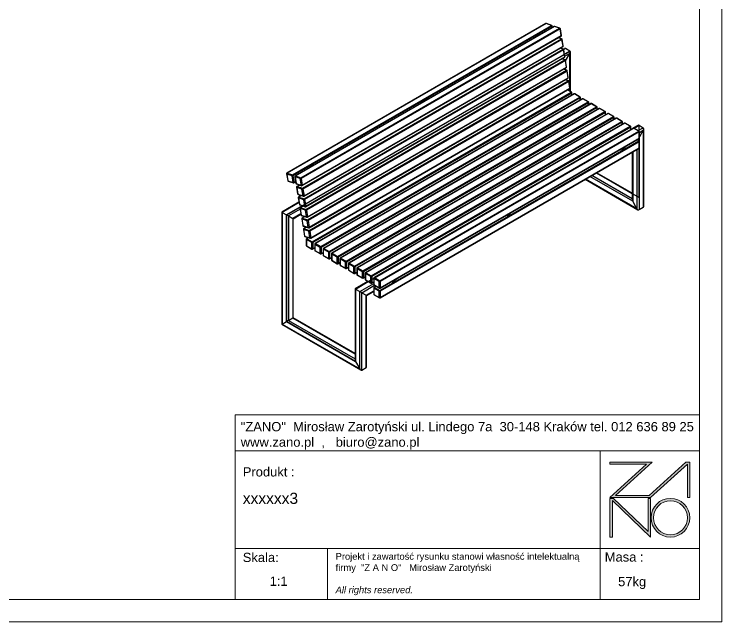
# Model space of a CAD drawing. Header units: millimetres. Extents: x 692 to 6632, y -3502 to 698.
# Drawn here: x 3455 to 6632, y -3502 to -776 of the extents above; entities that cross this region are included whole.
import ezdxf

# ---------------------------------------------------------------- set-up
doc = ezdxf.new("R2010")
doc.units = ezdxf.units.MM
doc.layers.add('tabelka', color=155, linetype='Continuous')

# ---------------------------------------------------------------- blocks, each defined once
blk = doc.blocks.new('zano')
at = {"layer": 'Defpoints', "lineweight": 5}
for points in [[(6270.2, 3716.2), (6270.2, 3707.4), (6434.8, 3707.4), (6270.2, 3558.4), (6452.4, 3558.4), (6617.9, 3708.2), (6617.9, 3558.4), (6628.6, 3558.4), (6628.6, 3716.2), (6610.7, 3716.2), (6446.1, 3567.2), (6295.4, 3567.2), (6459.9, 3716.2), (6270.2, 3716.2), (6270.2, 3707.4)], [(6270.2, 3554.4), (6286.2, 3554.4), (6441.7, 3405.6), (6441.7, 3554.4), (6452.4, 3554.4), (6452.4, 3380.5), (6281, 3544.6), (6281, 3380.5), (6270.2, 3380.5)]]:
    blk.add_hatch(color=251, dxfattribs=at).paths.add_polyline_path(points)
h = blk.add_hatch(color=251, dxfattribs=at)
h.paths.add_polyline_path([(6454.7, 3467.4, 1), (6628.6, 3467.4, 1)])
h.paths.add_polyline_path([(6617.9, 3467.4, -1), (6465.4, 3467.4, -1)], flags=16)
at = {"layer": 'Defpoints', "color": 251, "lineweight": 5}
blk.add_lwpolyline([(6434.8, 3707.4), (6270.2, 3558.4), (6452.4, 3558.4), (6617.9, 3708.2), (6617.9, 3558.4), (6628.6, 3558.4), (6628.6, 3716.2), (6610.7, 3716.2), (6446.1, 3567.2), (6295.4, 3567.2), (6459.9, 3716.2), (6270.2, 3716.2), (6270.2, 3707.4), (6432.1, 3707.4)], dxfattribs=at)
for points in [[(6270.2, 3716.2), (6270.2, 3707.4), (6434.8, 3707.4), (6270.2, 3558.4), (6452.4, 3558.4), (6617.9, 3708.2), (6617.9, 3558.4), (6628.6, 3558.4), (6628.6, 3716.2), (6610.7, 3716.2), (6446.1, 3567.2), (6295.4, 3567.2), (6459.9, 3716.2), (6270.2, 3716.2), (6270.2, 3707.4)], [(6270.2, 3554.4), (6286.2, 3554.4), (6441.7, 3405.6), (6441.7, 3554.4), (6452.4, 3554.4), (6452.4, 3380.5), (6281, 3544.6), (6281, 3380.5), (6270.2, 3380.5)]]:
    blk.add_lwpolyline(points, close=True, dxfattribs=at)
for radius in [87, 76.3]:
    blk.add_circle((6541.7, 3467.4), radius, dxfattribs=at)
blk = doc.blocks.new('TABELA')
at = {"layer": 'tabelka', "lineweight": 5}
for p, q in [((4587.4, 3929.4), (6672.4, 3929.4)), ((4587.4, 3767.6), (4587.4, 3929.4)), ((4587.4, 3929.4), (6672.4, 3929.4)), ((6226.5, 3767.6), (6226.5, 3329)), ((4587.4, 3329), (6672.4, 3329)), ((5001.6, 3329), (5001.6, 3100.4)), ((6226.5, 3329), (6226.5, 3100.4))]:
    blk.add_line(p, q, dxfattribs=at)
blk.add_lwpolyline([(4587.4, 3767.6), (6672.4, 3767.6), (6672.4, 3100.4), (4587.4, 3100.4)], close=True, dxfattribs=at)
blk.add_blockref('zano', (0, 0))
at = {"layer": 'tabelka', "lineweight": 5, "attachment_point": 1}
for s, insert, char_height, width in [('{\\fArial|b0|i0|c238|p34;"ZANO"  Mirosław Zarotyński ul. Lindego 7a  30-148 Kraków tel. 012 636 89 25\\Pwww.zano.pl  ,   biuro@zano.pl}', (4613, 3896.9), 41.595, 2040.38), ('{\\fArial|b0|i0|c238|p34;Produkt : }', (4622, 3694.1), 41.595, 265.273), ('{\\fArial|b0|i0|c238|p34;xxxxxx3}', (4622, 3579.5), 50, 927.675), ('{\\fArial|b0|i0|c238|p34;Skala: }', (4622, 3310.3), 41.595, 191.675), ('{\\fArial|b0|i0|c238|p34;Masa :}', (6246.7, 3312.2), 41.595, 200.457), ('{\\fArial|b0|i0|c238|p34;1:1}', (4742.5, 3203.5), 41.595, 42.482), ('{\\fArial|b0|i0|c238|p34;57kg}', (6306.7, 3201.8), 41.595, 42.482)]:
    blk.add_mtext(s, dxfattribs=dict(at, insert=insert, char_height=char_height, width=width))
at = {"layer": 'tabelka', "color": 1, "lineweight": 5, "insert": (5038.9, 3308.9), "char_height": 30, "width": 1186.12, "attachment_point": 1}
blk.add_mtext('{\\fArial|b0|i0|c0|p34;Projekt i zawartość rysunku stanowi własność intelektualną firmy \\fArial|b0|i0|c238|p34; "Z A N O"   Mirosław Zarotyński\\fArial|b0|i1|c238|p34;\\P\\PAll rights reserved.}', dxfattribs=at)
blk = doc.blocks.new('izometria')
for p, q in [((-1307.1, 247), (-2469.6, -424.1)), ((-1306, 247.1), (-2468.5, -424)), ((-2445, -432), (-1282.5, 239.1)), ((-1280, 235.8), (-2442.5, -435.3)), ((-1270.1, 234.5), (-2432.5, -436.6)), ((-1269, 234.5), (-2431.5, -436.5)), ((-2407.9, -444.5), (-1245.4, 226.6)), ((-1242.9, 223.2), (-2405.4, -447.9)), ((-1282.5, 239.1), (-1306, 247.1)), ((-1281.1, 239.3), (-1304.6, 247.3)), ((-1278.9, 229.4), (-1280, 235.8)), ((-1278, 229.9), (-1279.1, 236.9)), ((-1245.4, 226.6), (-1269, 234.5)), ((-1244.1, 226.8), (-1267.6, 234.7)), ((-1238.1, 193.2), (-1242.9, 223.2)), ((-1237.2, 194.4), (-1242.1, 224.4)), ((-2401.1, -479.8), (-1238.6, 191.3)), ((-2400.5, -477.9), (-1238.1, 193.2)), ((-1342, 193.9), (-1356.1, 185.8)), ((-1341.5, 200.2), (-1348.6, 196.1)), ((-1348.6, 196.1), (-1347.7, 190.6)), ((-1342, 193.9), (-1348.6, 196.1)), ((-1341, 193.6), (-1342, 193.9)), ((-1333.9, 197.6), (-1341.5, 200.2)), ((-2400.3, -491.7), (-1237.8, 179.4)), ((-1235.3, 176), (-2397.8, -495.1)), ((-1355.1, 185.4), (-1356.1, 185.8)), ((-1356.1, 185.8), (-1356, 184.9)), ((-1237.8, 179.4), (-1251.4, 184)), ((-1236.4, 179.6), (-1250.7, 184.4)), ((-1230.4, 146), (-1235.3, 176)), ((-1229.5, 147.2), (-1234.4, 177.2)), ((-2393.5, -527), (-1231, 144.1)), ((-2392.9, -525.1), (-1230.4, 146)), ((-2392.6, -538.9), (-1230.1, 132.2)), ((-1227.6, 128.8), (-2390.1, -542.3)), ((-1230.1, 132.2), (-1243.7, 136.8)), ((-1228.7, 132.4), (-1243, 137.2)), ((-1223.1, 134.7), (-1227.9, 131.9)), ((-1222.7, 98.8), (-1227.6, 128.8)), ((-1218.5, 135.2), (-1226.8, 130.4)), ((-1221.8, 100), (-1226.7, 130)), ((-1199.3, 124.1), (-1218.5, 135.2)), ((-2472.1, -610.7), (-1199.3, 124.1)), ((-2385.8, -574.2), (-1223.3, 96.9)), ((-2385.2, -572.3), (-1222.7, 98.8)), ((-1199.3, 124.1), (-1223.5, 110.1)), ((-1199.3, 113.6), (-1221.9, 100.6)), ((-1218.5, 80.3), (-1199.3, 113.6)), ((-1199.3, 124.1), (-1199.3, -56)), ((-1199.3, -38.8), (-1199.3, 113.6)), ((-1197.4, -57.1), (-1197.4, 119.9)), ((-2384.9, -586.1), (-1222.4, 85)), ((-1219.9, 81.6), (-2382.4, -589.5)), ((-1222.4, 85), (-1236.1, 89.6)), ((-1221.1, 85.2), (-1235.3, 90)), ((-1215.1, 51.6), (-1219.9, 81.6)), ((-1214.2, 52.8), (-1219.1, 82.8)), ((-1218.5, 80.3), (-1218.6, 80.3)), ((-1218.5, 79.6), (-1218.5, 80.3)), ((-2378.1, -621.4), (-1215.6, 49.7)), ((-2377.5, -619.5), (-1215.1, 51.6)), ((-2377.3, -633.3), (-1214.8, 37.8)), ((-1212.3, 34.4), (-2374.7, -636.7)), ((-1214.8, 37.8), (-1228.4, 42.4)), ((-1213.4, 38), (-1227.7, 42.8)), ((-1227.6, 42.8), (-1227.6, 42.8)), ((-1218.5, 39.7), (-1218.5, 48.1)), ((-1207.4, 4.4), (-1212.3, 34.4)), ((-1206.5, 5.6), (-1211.4, 35.6)), ((-2370.5, -668.6), (-1208, 2.5)), ((-2369.9, -666.7), (-1207.4, 4.4)), ((-2369.6, -680.5), (-1207.1, -9.4)), ((-1204.6, -12.8), (-2367.1, -683.9)), ((-1207.1, -9.4), (-1220.7, -4.8)), ((-1205.7, -9.2), (-1220, -4.4)), ((-1218.5, -4.9), (-1218.5, -3.6)), ((-1199.7, -42.8), (-1204.6, -12.8)), ((-1198.8, -41.6), (-1203.7, -11.6)), ((-2362.8, -715.8), (-1200.3, -44.7)), ((-2362.2, -713.9), (-1199.7, -42.8)), ((-2355.7, -731.6), (-1193.3, -60.5)), ((-1193.3, -60.5), (-1210.5, -50.6)), ((-1191.8, -60.3), (-1209.6, -50.1)), ((-1199.3, -56), (-1199.3, -43.7)), ((-1190.3, -73.7), (-1190.3, -62.9)), ((-1191.1, -64.2), (-2353.6, -735.3)), ((-1181, -68.3), (-2343.5, -739.4)), ((-1179.5, -68.5), (-2342, -739.5)), ((-2317.9, -753.4), (-1155.4, -82.3)), ((-1153.3, -86), (-2315.8, -757.1)), ((-1143.1, -90.1), (-2305.6, -761.2)), ((-1141.6, -90.3), (-2304.1, -761.4)), ((-1837, -91.8), (-1851.1, -100)), ((-1835.9, -92.2), (-1837, -91.8)), ((-1191.1, -74.2), (-1191.1, -64.2)), ((-1155.4, -82.3), (-1179.5, -68.5)), ((-1153.9, -82.2), (-1178, -68.3)), ((-1153.3, -96), (-1153.3, -86)), ((-1152.4, -95.5), (-1152.4, -84.8)), ((-1117.6, -104.2), (-1141.6, -90.3)), ((-1116.1, -104), (-1140.1, -90.1)), ((-2280.1, -775.3), (-1117.6, -104.2)), ((-1115.5, -107.8), (-2278, -778.9)), ((-1105.3, -112), (-2267.8, -783.1)), ((-1103.8, -112.1), (-2266.3, -783.2)), ((-2242.3, -797.1), (-1079.8, -126)), ((-1858.2, -104.1), (-1872.3, -112.2)), ((-1871.3, -112.6), (-1872.3, -112.2)), ((-1872.3, -112.2), (-1872.2, -113.1)), ((-1857.7, -97.8), (-1864.7, -101.9)), ((-1864.7, -101.9), (-1863.9, -107.4)), ((-1858.2, -104.1), (-1864.7, -101.9)), ((-1857.1, -104.4), (-1858.2, -104.1)), ((-1850.1, -100.3), (-1857.7, -97.8)), ((-1850.1, -100.3), (-1851.1, -100)), ((-1851.1, -100), (-1851.1, -100)), ((-1115.5, -117.9), (-1115.5, -107.8)), ((-1114.6, -117.3), (-1114.6, -106.6)), ((-1079.8, -126), (-1103.8, -112.1)), ((-1078.3, -125.9), (-1102.3, -112)), ((-1077.7, -129.7), (-2240.1, -800.8)), ((-1067.5, -133.8), (-2230, -804.9)), ((-1066, -134), (-2228.5, -805.1)), ((-2204.4, -818.9), (-1041.9, -147.8)), ((-1039.8, -151.5), (-2202.3, -822.6)), ((-1029.7, -155.7), (-2192.1, -826.7)), ((-1028.2, -155.8), (-2190.6, -826.9)), ((-1077.7, -139.7), (-1077.7, -129.7)), ((-1076.8, -139.2), (-1076.8, -128.5)), ((-1041.9, -147.8), (-1066, -134)), ((-1040.4, -147.7), (-1064.5, -133.8)), ((-1039.8, -161.5), (-1039.8, -151.5)), ((-1038.9, -161), (-1038.9, -150.3)), ((-1004.1, -169.7), (-1028.2, -155.8)), ((-1002.6, -169.5), (-1026.7, -155.7)), ((-2166.6, -840.8), (-1004.1, -169.7)), ((-1002, -173.4), (-2164.5, -844.4)), ((-991.8, -177.5), (-2154.3, -848.6)), ((-990.3, -177.6), (-2152.8, -848.7)), ((-1002, -183.4), (-1002, -173.4)), ((-1001.1, -182.9), (-1001.1, -172.1)), ((-966.3, -191.5), (-990.3, -177.6)), ((-964.8, -191.4), (-988.8, -177.5)), ((-889.2, -209.1), (-2162, -943.8)), ((-2128.8, -862.6), (-966.3, -191.5)), ((-964.2, -195.2), (-2126.6, -866.3)), ((-954, -199.3), (-2116.5, -870.4)), ((-952.5, -199.5), (-2115, -870.6)), ((-2090.9, -884.5), (-928.5, -213.4)), ((-926.3, -217), (-2088.8, -888.1)), ((-916.2, -221.2), (-2078.6, -892.3)), ((-914.7, -221.3), (-2077.1, -892.4)), ((-964.2, -205.2), (-964.2, -195.2)), ((-963.3, -204.7), (-963.3, -194)), ((-928.5, -213.4), (-952.5, -199.5)), ((-927, -213.2), (-951, -199.3)), ((-926.3, -227), (-926.3, -217)), ((-925.5, -226.5), (-925.5, -215.8)), ((-890.6, -235.2), (-914.7, -221.3)), ((-893.8, -209.5), (-913.6, -221)), ((-889.1, -235.1), (-913.2, -221.2)), ((-911.7, -222), (-889.2, -209.1)), ((-892.4, -233.1), (-870, -220.2)), ((-889.2, -533.7), (-889.2, -209.1)), ((-889.2, -209.1), (-870, -220.2)), ((-2053.1, -906.3), (-890.6, -235.2)), ((-888.5, -238.9), (-2051, -910)), ((-888.5, -266.6), (-888.5, -238.9)), ((-870, -230.6), (-887.6, -261.2)), ((-887.6, -240.8), (-870, -230.6)), ((-887.6, -265.4), (-887.6, -237.7)), ((-870, -230.6), (-870, -577.5)), ((-868.1, -573.4), (-868.1, -224.3)), ((-2053.1, -950), (-890.6, -278.9)), ((-2051.6, -939.1), (-889.1, -268)), ((-2051, -937.7), (-888.5, -266.6)), ((-888.5, -282.6), (-2051, -953.7)), ((-890.6, -278.9), (-899.3, -273.9)), ((-889.1, -278.7), (-898.4, -273.4)), ((-898.3, -273.3), (-898.3, -273.5)), ((-889.2, -268.1), (-889.2, -278.7)), ((-888.5, -310.3), (-888.5, -282.6)), ((-887.6, -309.1), (-887.6, -281.3)), ((-2051.6, -982.8), (-889.1, -311.7)), ((-2051, -981.4), (-888.5, -310.3)), ((-973.4, -318.9), (-959.2, -310.7)), ((-973.4, -316.6), (-973.4, -318.9)), ((-965.9, -314.6), (-959.2, -318.5)), ((-959.2, -308.5), (-959.2, -310.7)), ((-959.2, -318.5), (-959.2, -308.5)), ((-952.1, -314.4), (-959.2, -318.5)), ((-952.1, -314.4), (-952.1, -304.4)), ((-898.3, -317), (-898.3, -583.4)), ((-889.2, -311.8), (-889.2, -588.6)), ((-975.3, -317.8), (-973.4, -318.9)), ((-919.4, -329.2), (-919.4, -543.8)), ((-917.5, -328.1), (-917.5, -550.1)), ((-2373.9, -395.8), (-2380.9, -399.9)), ((-2380.9, -399.9), (-2379.9, -406.2)), ((-2373.3, -402.4), (-2380.9, -399.9)), ((-2366.3, -398.3), (-2373.9, -395.8)), ((-2353.2, -389.8), (-2367.3, -398)), ((-2366.3, -398.3), (-2367.3, -398)), ((-2367.3, -398), (-2367.3, -398)), ((-2352.1, -390.2), (-2353.2, -389.8)), ((-2471, -427.1), (-2466.2, -457.1)), ((-2446.7, -435.8), (-2470.2, -427.9)), ((-2470.2, -427.9), (-2465.3, -457.9)), ((-2468.5, -424), (-2445, -432)), ((-2441.8, -465.8), (-2446.7, -435.8)), ((-2442.5, -435.3), (-2437.6, -465.3)), ((-2434, -439.7), (-2429.1, -469.7)), ((-2409.6, -448.4), (-2433.2, -440.4)), ((-2433.2, -440.4), (-2428.3, -470.4)), ((-2431.5, -436.5), (-2407.9, -444.5)), ((-917.5, -550.1), (-1109.8, -439.1)), ((-919.4, -538.5), (-1100.7, -433.8)), ((-1081.5, -422.7), (-889.2, -533.7)), ((-919.4, -516.3), (-1081.5, -422.7)), ((-919.4, -514.2), (-1079.6, -421.7)), ((-2465.3, -457.9), (-2441.8, -465.8)), ((-2464.2, -459.5), (-2440.6, -467.5)), ((-2438.2, -467.2), (-2430.3, -462.7)), ((-2437.6, -465.3), (-2430.5, -461.2)), ((-2428.3, -470.4), (-2404.7, -478.4)), ((-2427.1, -472), (-2403.6, -480)), ((-2404.7, -478.4), (-2409.6, -448.4)), ((-2405.4, -447.9), (-2400.5, -477.9)), ((-1130.9, -451.3), (-893.8, -588.1)), ((-898.3, -583.4), (-1129, -450.2)), ((-2426.3, -486.9), (-2421.5, -516.9)), ((-2402, -495.6), (-2425.5, -487.6)), ((-2425.5, -487.6), (-2420.6, -517.6)), ((-2412.9, -476.9), (-2424.9, -483.8)), ((-2412.2, -477.1), (-2423.8, -483.7)), ((-2423.8, -483.7), (-2400.3, -491.7)), ((-2397.1, -525.6), (-2402, -495.6)), ((-2397.8, -495.1), (-2392.9, -525.1)), ((-2420.6, -517.6), (-2397.1, -525.6)), ((-2419.5, -519.2), (-2395.9, -527.2)), ((-2418.7, -534.1), (-2413.8, -564.1)), ((-2394.3, -542.8), (-2417.8, -534.8)), ((-2417.8, -534.8), (-2413, -564.8)), ((-2405.2, -524.1), (-2417.2, -531)), ((-2404.6, -524.3), (-2416.1, -531)), ((-2416.1, -531), (-2392.6, -538.9)), ((-2415.5, -553.6), (-2493.2, -598.5)), ((-2415.2, -555.6), (-2491.3, -599.6)), ((-2401.5, -569.9), (-2472.1, -610.7)), ((-2413, -564.8), (-2389.4, -572.8)), ((-2411.8, -566.4), (-2388.3, -574.4)), ((-2397.5, -571.3), (-2409.5, -578.2)), ((-2396.9, -571.5), (-2408.5, -578.2)), ((-2389.4, -572.8), (-2394.3, -542.8)), ((-2390.1, -542.3), (-2385.2, -572.3)), ((-898.3, -583.4), (-917.5, -550.1)), ((-2493.2, -598.5), (-2493.2, -1101.7)), ((-2491.3, -599.6), (-2491.3, -1100.6)), ((-2491.3, -599.6), (-2472.1, -610.7)), ((-2410.3, -585.5), (-2463, -615.9)), ((-2411, -581.3), (-2406.1, -611.3)), ((-2386.6, -590), (-2410.2, -582)), ((-2410.2, -582), (-2405.3, -612)), ((-2408.5, -578.2), (-2384.9, -586.1)), ((-2381.7, -620), (-2386.6, -590)), ((-2382.4, -589.5), (-2377.5, -619.5)), ((-1468.3, -612.4), (-1468.3, -602.4)), ((-870, -577.5), (-889.2, -588.6)), ((-2472.1, -1089.5), (-2472.1, -610.7)), ((-2472.1, -610.7), (-2472.1, -1089.5)), ((-2463, -615.9), (-2463, -1084.3)), ((-2463, -615.9), (-2443.8, -627)), ((-2407, -605.8), (-2443.8, -627)), ((-2443.8, -627), (-2443.8, -1073.2)), ((-2441.9, -628.1), (-2406.7, -607.8)), ((-2441.9, -1072.1), (-2441.9, -628.1)), ((-2405.3, -612), (-2381.7, -620)), ((-2404.1, -613.6), (-2380.6, -621.6)), ((-2403.3, -628.5), (-2398.5, -658.5)), ((-2378.9, -637.2), (-2402.5, -629.2)), ((-2402.5, -629.2), (-2397.6, -659.2)), ((-2389.9, -618.5), (-2401.9, -625.4)), ((-2389.2, -618.7), (-2400.8, -625.4)), ((-2400.8, -625.4), (-2377.3, -633.3)), ((-1484.1, -611.5), (-1475.4, -616.5)), ((-1475.4, -616.5), (-1475.4, -606.5)), ((-1468.3, -612.4), (-1475.4, -616.5)), ((-2397.6, -659.2), (-2374.1, -667.2)), ((-2396.5, -660.9), (-2372.9, -668.8)), ((-2382.2, -665.7), (-2394.2, -672.6)), ((-2381.6, -665.9), (-2393.1, -672.6)), ((-2374.1, -667.2), (-2378.9, -637.2)), ((-2374.7, -636.7), (-2369.9, -666.7)), ((-2395.7, -675.7), (-2390.8, -705.7)), ((-2371.3, -684.4), (-2394.8, -676.4)), ((-2394.8, -676.4), (-2390, -706.4)), ((-2393.1, -672.6), (-2369.6, -680.5)), ((-2366.4, -714.4), (-2371.3, -684.4)), ((-2367.1, -683.9), (-2362.2, -713.9)), ((-2390, -706.4), (-2366.4, -714.4)), ((-2388.8, -708.1), (-2365.2, -716)), ((-2382.8, -720.2), (-2382.8, -747.9)), ((-2357.9, -735.3), (-2381.9, -721.4)), ((-2381.9, -721.4), (-2381.9, -749.1)), ((-2373.7, -713.2), (-2381.3, -717.6)), ((-2372.6, -713.5), (-2379.8, -717.7)), ((-2379.8, -717.7), (-2355.7, -731.6)), ((-2381.9, -749.1), (-2357.9, -763)), ((-2381.3, -750.5), (-2357.2, -764.4)), ((-2357.9, -763), (-2357.9, -735.3)), ((-2354.2, -764.4), (-2345, -759)), ((-2353.6, -735.3), (-2353.6, -763)), ((-2353.6, -763), (-2345, -758)), ((-2345, -742), (-2345, -769.8)), ((-2320, -757.1), (-2344.1, -743.2)), ((-2344.1, -743.2), (-2344.1, -771)), ((-2342, -739.5), (-2317.9, -753.4)), ((-2320, -784.9), (-2320, -757.1)), ((-2315.8, -757.1), (-2315.8, -784.9)), ((-2304.1, -761.4), (-2280.1, -775.3)), ((-2344.1, -771), (-2320, -784.9)), ((-2343.5, -772.4), (-2319.4, -786.2)), ((-2316.4, -786.2), (-2307.1, -780.9)), ((-2315.8, -784.9), (-2307.1, -779.9)), ((-2307.1, -763.8), (-2307.1, -791.6)), ((-2282.2, -778.9), (-2306.2, -765.1)), ((-2306.2, -765.1), (-2306.2, -792.8)), ((-2306.2, -792.8), (-2282.2, -806.7)), ((-2282.2, -806.7), (-2282.2, -778.9)), ((-2278, -778.9), (-2278, -806.7)), ((-2269.3, -785.7), (-2269.3, -813.4)), ((-2244.4, -800.8), (-2268.4, -786.9)), ((-2268.4, -786.9), (-2268.4, -814.7)), ((-2266.3, -783.2), (-2242.3, -797.1)), ((-2305.6, -794.2), (-2281.6, -808.1)), ((-2278.6, -808.1), (-2269.3, -802.7)), ((-2278, -806.7), (-2269.3, -801.7)), ((-2268.4, -814.7), (-2244.4, -828.5)), ((-2267.8, -816), (-2243.8, -829.9)), ((-2244.4, -828.5), (-2244.4, -800.8)), ((-2240.8, -829.9), (-2231.5, -824.5)), ((-2240.1, -800.8), (-2240.1, -828.5)), ((-2240.1, -828.5), (-2231.5, -823.5)), ((-2231.5, -807.5), (-2231.5, -835.3)), ((-2206.5, -822.6), (-2230.6, -808.7)), ((-2230.6, -808.7), (-2230.6, -836.5)), ((-2228.5, -805.1), (-2204.4, -818.9)), ((-2206.5, -850.4), (-2206.5, -822.6)), ((-2202.3, -822.6), (-2202.3, -850.4)), ((-2230.6, -836.5), (-2206.5, -850.4)), ((-2230, -837.9), (-2205.9, -851.7)), ((-2202.9, -851.7), (-2193.6, -846.4)), ((-2202.3, -850.4), (-2193.6, -845.4)), ((-2193.6, -829.3), (-2193.6, -857.1)), ((-2168.7, -844.4), (-2192.8, -830.6)), ((-2192.8, -830.6), (-2192.8, -858.3)), ((-2190.6, -826.9), (-2166.6, -840.8)), ((-2168.7, -872.2), (-2168.7, -844.4)), ((-2164.5, -844.4), (-2164.5, -872.2)), ((-2155.8, -851.2), (-2155.8, -878.9)), ((-2130.9, -866.3), (-2154.9, -852.4)), ((-2154.9, -852.4), (-2154.9, -880.2)), ((-2152.8, -848.7), (-2128.8, -862.6)), ((-2192.8, -858.3), (-2168.7, -872.2)), ((-2192.1, -859.7), (-2168.1, -873.6)), ((-2165.1, -873.6), (-2155.8, -868.2)), ((-2164.5, -872.2), (-2155.8, -867.2)), ((-2154.9, -880.2), (-2130.9, -894.1)), ((-2154.3, -881.5), (-2130.3, -895.4)), ((-2130.9, -894.1), (-2130.9, -866.3)), ((-2126.6, -866.3), (-2126.6, -894.1)), ((-2126.6, -894.1), (-2118, -889)), ((-2118, -873), (-2118, -900.8)), ((-2093.1, -888.1), (-2117.1, -874.2)), ((-2117.1, -874.2), (-2117.1, -902)), ((-2115, -870.6), (-2090.9, -884.5)), ((-2093.1, -915.9), (-2093.1, -888.1)), ((-2088.8, -888.1), (-2088.8, -915.9)), ((-2106.1, -909.4), (-2163.9, -942.8)), ((-2162, -943.8), (-2104.2, -910.5)), ((-2142.8, -954.9), (-2080.1, -918.8)), ((-2127.3, -895.4), (-2118, -890.1)), ((-2117.1, -902), (-2093.1, -915.9)), ((-2116.5, -903.4), (-2092.4, -917.3)), ((-2089.4, -917.3), (-2080.1, -911.9)), ((-2088.8, -915.9), (-2080.1, -910.9)), ((-2080.1, -894.9), (-2080.1, -922.6)), ((-2055.2, -910), (-2079.3, -896.1)), ((-2079.3, -896.1), (-2079.3, -923.8)), ((-2077.1, -892.4), (-2053.1, -906.3)), ((-2055.2, -937.7), (-2055.2, -910)), ((-2051, -910), (-2051, -937.7)), ((-2000.3, -909.5), (-1991.6, -914.5)), ((-1991.6, -914.5), (-1991.6, -904.5)), ((-1984.5, -910.4), (-1991.6, -914.5)), ((-1984.5, -902.6), (-1970.4, -894.5)), ((-1984.5, -900.4), (-1984.5, -902.6)), ((-1984.5, -910.4), (-1984.5, -900.4)), ((-1970.4, -892.2), (-1970.4, -894.5)), ((-2163.9, -942.8), (-2163.9, -1262.2)), ((-2162, -943.8), (-2162, -1268.5)), ((-2162, -1268.5), (-2162, -943.8)), ((-2162, -943.8), (-2142.8, -954.9)), ((-2133.7, -960.2), (-2075.9, -926.8)), ((-2114.5, -971.3), (-2080.1, -951.4)), ((-2080.1, -938.5), (-2080.1, -966.3)), ((-2079.3, -923.8), (-2055.2, -937.7)), ((-2055.2, -953.7), (-2079.3, -939.8)), ((-2079.3, -939.8), (-2079.3, -967.5)), ((-2078.6, -925.2), (-2054.6, -939.1)), ((-2069.4, -930.6), (-2078.6, -935.9)), ((-2068.5, -931.1), (-2077.1, -936.1)), ((-2077.1, -936.1), (-2053.1, -950)), ((-2142.8, -1301.8), (-2142.8, -954.9)), ((-2133.7, -1307), (-2133.7, -960.2)), ((-2133.7, -960.2), (-2114.5, -971.3)), ((-2114.5, -1295.9), (-2114.5, -971.3)), ((-2112.6, -972.4), (-2080.1, -953.6)), ((-2112.6, -1291.8), (-2112.6, -972.4)), ((-2079.3, -967.5), (-2055.2, -981.4)), ((-2078.6, -968.9), (-2054.6, -982.8)), ((-2055.2, -981.4), (-2055.2, -953.7)), ((-2051, -953.7), (-2051, -981.4)), ((-2463, -1084.3), (-2443.8, -1073.2)), ((-2443.8, -1073.2), (-2163.9, -1234.8)), ((-2163.9, -1232.6), (-2441.9, -1072.1)), ((-2493.2, -1101.7), (-2138.3, -1306.6)), ((-2491.3, -1100.6), (-2472.1, -1089.5)), ((-2491.3, -1100.6), (-2142.8, -1301.8)), ((-2162, -1268.5), (-2472.1, -1089.5)), ((-2472.1, -1089.5), (-2162, -1268.5)), ((-2463, -1084.3), (-2163.9, -1257)), ((-2162, -1268.5), (-2142.8, -1301.8)), ((-2133.7, -1307), (-2114.5, -1295.9))]:
    blk.add_line(p, q)
at = {"flags": 128}
for points in [[(-1242.9, 223.2), (-1242.6, 223.5), (-1242.3, 223.8), (-1242.1, 224), (-1242, 224.3), (-1242.1, 224.4)], [(-1235.3, 176), (-1234.9, 176.3), (-1234.6, 176.5), (-1234.4, 176.8), (-1234.4, 177.1), (-1234.4, 177.2)], [(-1227.6, 128.8), (-1227.2, 129.1), (-1226.9, 129.3), (-1226.8, 129.6), (-1226.7, 129.9), (-1226.7, 130)], [(-1219.9, 81.6), (-1219.6, 81.9), (-1219.3, 82.1), (-1219.1, 82.4), (-1219, 82.7), (-1219.1, 82.8)], [(-1212.3, 34.4), (-1211.9, 34.7), (-1211.6, 34.9), (-1211.4, 35.2), (-1211.4, 35.5), (-1211.4, 35.6)], [(-1204.6, -12.8), (-1204.2, -12.5), (-1203.9, -12.3), (-1203.8, -12), (-1203.7, -11.7), (-1203.7, -11.6)], [(-2381.9, -749.1), (-2381.9, -749.6), (-2381.7, -750), (-2381.6, -750.3), (-2381.3, -750.5), (-2381.3, -750.5)], [(-2357.9, -763), (-2357.8, -763.5), (-2357.7, -763.9), (-2357.5, -764.2), (-2357.2, -764.4), (-2357.2, -764.4)], [(-2344.1, -771), (-2344, -771.4), (-2343.9, -771.8), (-2343.7, -772.1), (-2343.5, -772.4), (-2343.5, -772.4)], [(-2320, -784.9), (-2320, -785.3), (-2319.9, -785.7), (-2319.7, -786), (-2319.4, -786.2), (-2319.4, -786.2)], [(-2306.2, -792.8), (-2306.2, -793.3), (-2306.1, -793.7), (-2305.9, -794), (-2305.6, -794.2), (-2305.6, -794.2)], [(-2282.2, -806.7), (-2282.2, -807.1), (-2282, -807.5), (-2281.8, -807.8), (-2281.6, -808.1), (-2281.6, -808.1)], [(-2268.4, -814.7), (-2268.4, -815.1), (-2268.3, -815.5), (-2268.1, -815.8), (-2267.8, -816), (-2267.8, -816)], [(-2244.4, -828.5), (-2244.3, -829), (-2244.2, -829.4), (-2244, -829.7), (-2243.8, -829.9), (-2243.8, -829.9)], [(-2230.6, -836.5), (-2230.5, -836.9), (-2230.4, -837.3), (-2230.2, -837.6), (-2230, -837.9), (-2230, -837.9)], [(-2206.5, -850.4), (-2206.5, -850.8), (-2206.4, -851.2), (-2206.2, -851.5), (-2205.9, -851.7), (-2205.9, -851.7)], [(-2192.8, -858.3), (-2192.7, -858.8), (-2192.6, -859.2), (-2192.4, -859.5), (-2192.1, -859.7), (-2192.1, -859.7)], [(-2168.7, -872.2), (-2168.7, -872.7), (-2168.6, -873.1), (-2168.4, -873.4), (-2168.1, -873.6), (-2168.1, -873.6)], [(-2154.9, -880.2), (-2154.9, -880.6), (-2154.8, -881), (-2154.6, -881.3), (-2154.3, -881.5), (-2154.3, -881.5)], [(-2130.9, -894.1), (-2130.8, -894.5), (-2130.7, -894.9), (-2130.5, -895.2), (-2130.3, -895.4), (-2130.3, -895.4)], [(-2117.1, -902), (-2117.1, -902.5), (-2116.9, -902.9), (-2116.7, -903.2), (-2116.5, -903.4), (-2116.5, -903.4)], [(-2093.1, -915.9), (-2093, -916.3), (-2092.9, -916.7), (-2092.7, -917), (-2092.4, -917.3), (-2092.4, -917.3)], [(-2079.3, -923.8), (-2079.2, -924.3), (-2079.1, -924.7), (-2078.9, -925), (-2078.6, -925.2), (-2078.6, -925.2)], [(-2055.2, -937.7), (-2055.2, -938.2), (-2055.1, -938.6), (-2054.9, -938.9), (-2054.6, -939.1), (-2054.6, -939.1)]]:
    blk.add_lwpolyline(points, dxfattribs=at)
for centre, radius, start, end in [((-1305.6, 244.4), 3, 71.3111, 119.9973), ((-1306.5, 245.9), 1.28, 67.9792, 117.2491), ((-1305.1, 245.7), 1.66, 73.0131, 122.9302), ((-1281.6, 237.7), 1.66, 73.0129, 122.9295), ((-1284.4, 235.1), 4.43, 8.6271, 65.0032), ((-1282.1, 236.5), 3, 9.2264, 71.3111), ((-1280.4, 237), 1.35, 289.9956, 356.5047), ((-1268.6, 231.9), 3, 71.3111, 119.9973), ((-1269.5, 233.4), 1.28, 67.9801, 117.2476), ((-1268.1, 233.1), 1.66, 73.013, 122.9297), ((-1244.5, 225.2), 1.66, 73.0136, 122.9297), ((-1247.3, 222.6), 4.43, 8.6267, 65.0035), ((-1245, 223.9), 3, 9.2264, 71.3111), ((-1240.1, 193.9), 3, 299.9973, 9.2264), ((-1239.7, 192.7), 1.72, 307.89, 18.2257), ((-1238.5, 194.5), 1.35, 289.9962, 356.5051), ((-1236.9, 178), 1.66, 73.0123, 122.9297), ((-1239.6, 175.4), 4.43, 8.6274, 65.0033), ((-1237.3, 176.7), 3, 9.2264, 71.3111), ((-1232.5, 146.7), 3, 299.9973, 9.2264), ((-1232, 145.5), 1.72, 307.867, 18.2486), ((-1230.9, 147.3), 1.35, 289.9975, 356.5019), ((-1229.2, 130.8), 1.66, 73.0126, 122.9307), ((-1232, 128.2), 4.43, 8.6267, 65.0036), ((-1229.7, 129.5), 3, 9.2264, 71.3111), ((-1224.8, 99.5), 3, 299.9973, 9.2264), ((-1224.4, 98.3), 1.72, 307.891, 18.2246), ((-1223.2, 100.1), 1.35, 289.9981, 356.5032), ((-1221.5, 83.6), 1.66, 73.0134, 122.9294), ((-1224.3, 81), 4.43, 8.6274, 65.0032), ((-1222, 82.3), 3, 9.2264, 71.3111), ((-1217.1, 52.3), 3, 299.9973, 9.2264), ((-1216.7, 51.1), 1.72, 307.8686, 18.247), ((-1215.5, 52.9), 1.35, 289.9986, 356.5008), ((-1213.9, 36.4), 1.66, 73.0127, 122.9304), ((-1216.6, 33.7), 4.43, 8.6269, 65.0035), ((-1214.3, 35.1), 3, 9.2264, 71.3111), ((-1209.5, 5.1), 3, 299.9973, 9.2264), ((-1209, 3.9), 1.72, 307.8902, 18.2268), ((-1207.9, 5.7), 1.35, 289.9949, 356.5044), ((-1206.2, -10.8), 1.66, 73.0138, 122.9295), ((-1209, -13.5), 4.43, 8.6274, 65.0032), ((-1206.7, -12.1), 3, 9.2264, 71.3111), ((-1201.8, -42.1), 3, 299.9973, 9.2264), ((-1201.4, -43.3), 1.72, 307.8686, 18.247), ((-1200.2, -41.5), 1.35, 289.9962, 356.5051), ((-1192.4, -61.7), 1.51, 65.6927, 125.6173), ((-1195.7, -64.4), 4.61, 2.6058, 57.394), ((-1193.3, -62.9), 3, 360, 60.0027), ((-1191.8, -62.8), 1.51, 294.3745, 354.3062), ((-1179.5, -70.9), 3, 60.0027, 119.9973), ((-1180.4, -69.7), 1.51, 54.3826, 114.3072), ((-1178.6, -69.7), 1.51, 65.6927, 125.6173), ((-1154.6, -83.6), 1.51, 65.6927, 125.6173), ((-1157.9, -86.2), 4.61, 2.6058, 57.394), ((-1155.4, -84.8), 3, 360, 60.0027), ((-1153.9, -84.6), 1.51, 294.3745, 354.3062), ((-1141.6, -92.7), 3, 60.0027, 119.9973), ((-1142.5, -91.5), 1.51, 54.3836, 114.3062), ((-1140.8, -91.5), 1.51, 65.6927, 125.6173), ((-1116.7, -105.4), 1.51, 65.6927, 125.6173), ((-1120.1, -108.1), 4.61, 2.6052, 57.3946), ((-1117.6, -106.6), 3, 0, 60.0027), ((-1116.1, -106.5), 1.51, 294.3747, 354.3043), ((-1103.8, -114.6), 3, 60.0027, 119.9973), ((-1104.7, -113.4), 1.51, 54.3836, 114.3062), ((-1102.9, -113.4), 1.51, 65.6927, 125.6173), ((-1078.9, -127.2), 1.51, 65.6927, 125.6173), ((-1082.3, -129.9), 4.61, 2.6052, 57.3949), ((-1079.8, -128.5), 3, 0, 60.0027), ((-1078.3, -128.3), 1.51, 294.372, 354.3088), ((-1066, -136.4), 3, 60.0027, 119.9973), ((-1066.9, -135.2), 1.51, 54.3826, 114.3072), ((-1065.1, -135.2), 1.51, 65.6927, 125.6173), ((-1041.1, -149.1), 1.51, 65.6927, 125.6173), ((-1044.4, -151.7), 4.61, 2.6053, 57.3942), ((-1041.9, -150.3), 3, 0, 60.0027), ((-1040.4, -150.1), 1.51, 294.372, 354.3088), ((-1028.2, -158.3), 3, 60.0027, 119.9973), ((-1029, -157), 1.51, 54.3826, 114.3072), ((-1027.3, -157), 1.51, 65.6927, 125.6173), ((-1003.2, -170.9), 1.51, 65.6927, 125.6173), ((-1006.6, -173.6), 4.61, 2.6053, 57.3942), ((-1004.1, -172.1), 3, 0, 60.0027), ((-1002.6, -172), 1.51, 294.372, 354.3088), ((-990.3, -180.1), 3, 60.0027, 119.9973), ((-991.2, -178.9), 1.51, 54.3846, 114.3053), ((-989.4, -178.9), 1.51, 65.6927, 125.6173), ((-965.4, -192.8), 1.51, 65.6927, 125.6173), ((-968.8, -195.4), 4.61, 2.6053, 57.3942), ((-966.3, -194), 3, 0, 60.0027), ((-964.8, -193.8), 1.51, 294.372, 354.3088), ((-952.5, -201.9), 3, 60.0027, 119.9973), ((-953.4, -200.7), 1.51, 54.3846, 114.3053), ((-951.6, -200.7), 1.51, 65.6927, 125.6173), ((-927.6, -214.6), 1.51, 65.6927, 125.6173), ((-930.9, -217.2), 4.61, 2.6048, 57.3947), ((-928.5, -215.8), 3, 0, 60.0027), ((-927, -215.7), 1.51, 294.3746, 354.3025), ((-914.7, -223.8), 3, 60.0027, 119.9973), ((-915.5, -222.6), 1.51, 54.3846, 114.3053), ((-913.8, -222.6), 1.51, 65.6927, 125.6173), ((-889.7, -236.4), 1.51, 65.6927, 125.6173), ((-893.1, -239.1), 4.61, 2.6048, 57.3947), ((-890.6, -237.7), 3, 0, 60.0027), ((-889.1, -237.5), 1.51, 294.3746, 354.3025), ((-889.7, -280.1), 1.51, 65.692, 125.618), ((-893.1, -282.8), 4.61, 2.6047, 57.3948), ((-890.6, -265.4), 3, 299.9973, 360), ((-889.9, -266.8), 1.44, 304.0591, 7.2556), ((-890.6, -281.3), 3, 360, 60.0027), ((-889.1, -265.3), 1.51, 294.3746, 354.3025), ((-889.1, -281.2), 1.51, 294.3746, 354.3025), ((-890.6, -309.1), 3, 299.9973, 0), ((-890, -310.5), 1.48, 305.016, 6.2987), ((-889.1, -309), 1.51, 294.3746, 354.3025), ((-2468.1, -426.7), 3, 119.9973, 189.2264), ((-2470, -426.8), 1.08, 197.0654, 259.8924), ((-2466.3, -427.3), 3.96, 124.1224, 188.6802), ((-2469, -425.2), 1.28, 67.9792, 117.2491), ((-2442.8, -435.3), 3.96, 124.1225, 188.6801), ((-2445.2, -430.3), 5.73, 255.4386, 298.7341), ((-2446.8, -436), 4.43, 8.6271, 65.0032), ((-2431, -439.2), 3, 119.9973, 189.2264), ((-2433, -439.4), 1.08, 197.0644, 259.8934), ((-2429.3, -439.8), 3.96, 124.1228, 188.6797), ((-2432, -437.7), 1.28, 67.9801, 117.2476), ((-2405.7, -447.8), 3.96, 124.1223, 188.6799), ((-2409.8, -448.5), 4.43, 8.6267, 65.0035), ((-2463.2, -456.7), 3, 189.2264, 251.3111), ((-2465.1, -456.8), 1.08, 197.0667, 259.8914), ((-2463.4, -457.8), 1.89, 183.9295, 247.3764), ((-2440.4, -460.3), 5.73, 255.4384, 298.7344), ((-2439.9, -465.7), 1.89, 183.9297, 247.3766), ((-2439.7, -464.6), 3, 251.3111, 299.9973), ((-2439.2, -465.9), 1.72, 307.8572, 18.2585), ((-2426.2, -469.2), 3, 189.2264, 251.3111), ((-2428.1, -469.4), 1.08, 197.0648, 259.893), ((-2426.4, -470.3), 1.93, 184.6255, 246.6805), ((-2408.2, -442.8), 5.73, 255.4379, 298.7345), ((-2423.4, -486.4), 3, 119.9973, 189.2264), ((-2425.3, -486.6), 1.08, 197.0665, 259.8914), ((-2421.6, -487), 3.96, 124.1223, 188.6799), ((-2424.3, -484.9), 1.28, 67.9792, 117.2471), ((-2403.3, -472.8), 5.73, 255.4389, 298.7335), ((-2402.8, -478.2), 1.93, 184.6245, 246.6811), ((-2402.6, -477.2), 3, 251.3111, 299.9973), ((-2398, -495), 3.96, 124.123, 188.6799), ((-2400.5, -490), 5.73, 255.439, 298.7338), ((-2402.2, -478.4), 1.72, 307.89, 18.2257), ((-2402.1, -495.7), 4.43, 8.6274, 65.0033), ((-2418.5, -516.4), 3, 189.2264, 251.3111), ((-2420.4, -516.6), 1.08, 197.067, 259.8914), ((-2418.7, -517.5), 1.93, 184.6247, 246.6813), ((-2415.7, -533.6), 3, 119.9973, 189.2264), ((-2417.6, -533.8), 1.08, 197.0665, 259.8919), ((-2413.9, -534.2), 3.96, 124.1225, 188.6804), ((-2416.6, -532.1), 1.28, 67.9791, 117.2493), ((-2395.6, -520), 5.73, 255.4382, 298.7342), ((-2395.2, -525.4), 1.93, 184.6255, 246.681), ((-2395, -524.4), 3, 251.3111, 299.9973), ((-2390.4, -542.2), 3.96, 124.1223, 188.6799), ((-2394.5, -525.6), 1.72, 307.867, 18.2486), ((-2394.5, -542.9), 4.43, 8.6267, 65.0036), ((-2410.8, -563.6), 3, 189.2264, 251.3111), ((-2412.8, -563.8), 1.08, 197.0638, 259.8941), ((-2411, -564.7), 1.93, 184.6255, 246.6803), ((-2392.8, -537.2), 5.73, 255.4381, 298.7344), ((-2408, -580.8), 3, 119.9973, 189.2264), ((-2410, -581), 1.08, 197.0646, 259.8933), ((-2406.2, -581.4), 3.96, 124.1223, 188.6799), ((-2408.9, -579.3), 1.28, 67.9793, 117.248), ((-2388, -567.2), 5.73, 255.439, 298.7334), ((-2387.5, -572.6), 1.93, 184.6246, 246.6812), ((-2387.3, -571.6), 3, 251.3111, 299.9973), ((-2382.7, -589.4), 3.96, 124.1225, 188.6804), ((-2385.2, -584.4), 5.73, 255.4389, 298.7337), ((-2386.8, -572.8), 1.72, 307.891, 18.2246), ((-2386.8, -590.1), 4.43, 8.6274, 65.0032), ((-2403.2, -610.8), 3, 189.2264, 251.3111), ((-2405.1, -611), 1.08, 197.0662, 259.8917), ((-2403.4, -611.9), 1.93, 184.626, 246.6804), ((-2400.4, -628), 3, 119.9973, 189.2264), ((-2402.3, -628.2), 1.08, 197.0667, 259.8917), ((-2398.6, -628.6), 3.96, 124.1219, 188.6809), ((-2401.3, -626.6), 1.28, 67.9796, 117.2489), ((-2380.3, -614.4), 5.73, 255.4387, 298.7338), ((-2379.8, -619.8), 1.93, 184.6257, 246.6807), ((-2379.6, -618.8), 3, 251.3111, 299.9973), ((-2375, -636.6), 3.96, 124.1223, 188.6799), ((-2379.2, -620), 1.72, 307.8686, 18.247), ((-2379.1, -637.3), 4.43, 8.6269, 65.0035), ((-2395.5, -658), 3, 189.2264, 251.3111), ((-2397.4, -658.2), 1.08, 197.0639, 259.894), ((-2395.7, -659.1), 1.93, 184.6245, 246.6813), ((-2377.5, -631.6), 5.73, 255.4379, 298.7346), ((-2372.6, -661.6), 5.73, 255.4385, 298.7344), ((-2371.5, -667.2), 1.72, 307.8902, 18.2268), ((-2392.7, -675.2), 3, 119.9973, 189.2264), ((-2394.6, -675.4), 1.08, 197.064, 259.8937), ((-2390.9, -675.8), 3.96, 124.1234, 188.6795), ((-2393.6, -673.8), 1.28, 67.9809, 117.2478), ((-2372.2, -667), 1.93, 184.6245, 246.6813), ((-2372, -666), 3, 251.3111, 299.9973), ((-2367.4, -683.8), 3.96, 124.1224, 188.6805), ((-2369.8, -678.9), 5.73, 255.4389, 298.7335), ((-2371.5, -684.5), 4.43, 8.6274, 65.0032), ((-2387.8, -705.2), 3, 189.2264, 251.3111), ((-2389.8, -705.4), 1.08, 197.0661, 259.8918), ((-2388, -706.3), 1.93, 184.6257, 246.6807), ((-2379.8, -720.2), 3, 119.9973, 180), ((-2381.3, -720), 1.51, 185.697, 245.6227), ((-2377.3, -721.6), 4.61, 122.6065, 177.3934), ((-2380.7, -718.9), 1.51, 54.3822, 114.3076), ((-2365, -708.9), 5.73, 255.4388, 298.7336), ((-2364.5, -714.2), 1.93, 184.6257, 246.6807), ((-2364.3, -713.2), 3, 251.3111, 299.9973), ((-2363.8, -714.4), 1.72, 307.8686, 18.247), ((-2379.8, -747.9), 3, 180, 240.0027), ((-2381.3, -747.8), 1.51, 185.697, 245.6227), ((-2353.3, -735.5), 4.61, 122.6065, 177.3934), ((-2355.7, -731.2), 4.61, 242.6111, 297.3892), ((-2358.2, -735.5), 4.61, 2.6058, 57.394), ((-2342, -742), 3, 119.9973, 180), ((-2343.5, -741.8), 1.51, 185.6974, 245.6223), ((-2339.5, -743.4), 4.61, 122.6065, 177.3934), ((-2342.8, -740.8), 1.51, 54.3826, 114.3072), ((-2315.4, -757.3), 4.61, 122.6065, 177.3934), ((-2317.9, -753), 4.61, 242.6111, 297.3892), ((-2320.4, -757.3), 4.61, 2.6058, 57.394), ((-2304.1, -763.8), 3, 119.9973, 180), ((-2301.6, -765.3), 4.61, 122.6065, 177.3934), ((-2305, -762.6), 1.51, 54.3836, 114.3062), ((-2355.7, -758.9), 4.61, 242.6111, 297.3892), ((-2355.7, -761.8), 3, 240.0027, 299.9973), ((-2355.2, -763.1), 1.57, 306.9165, 4.3964), ((-2342, -769.8), 3, 180, 240.0027), ((-2343.5, -769.6), 1.51, 185.6974, 245.6223), ((-2317.9, -780.8), 4.61, 242.6111, 297.3892), ((-2317.9, -783.6), 3, 240.0027, 299.9973), ((-2317.4, -785), 1.57, 306.9165, 4.3964), ((-2305.6, -763.7), 1.51, 185.6983, 245.6213), ((-2304.1, -791.6), 3, 180, 240.0027), ((-2305.6, -791.4), 1.51, 185.6983, 245.6213), ((-2277.6, -779.1), 4.61, 122.6065, 177.3934), ((-2280.1, -774.8), 4.61, 242.6105, 297.3898), ((-2282.6, -779.1), 4.61, 2.6052, 57.3946), ((-2266.3, -785.7), 3, 119.9973, 180), ((-2267.8, -785.5), 1.51, 185.6964, 245.6225), ((-2263.8, -787.1), 4.61, 122.6065, 177.3934), ((-2267.2, -784.4), 1.51, 54.3836, 114.3062), ((-2280.1, -802.6), 4.61, 242.6105, 297.3898), ((-2280.1, -805.5), 3, 240.0027, 299.9973), ((-2279.4, -806.9), 1.44, 304.0582, 7.2547), ((-2266.3, -813.4), 3, 180, 240.0027), ((-2267.8, -813.3), 1.51, 185.6964, 245.6225), ((-2239.8, -801), 4.61, 122.6065, 177.3934), ((-2242.3, -796.7), 4.61, 242.6102, 297.3898), ((-2244.7, -801), 4.61, 2.6052, 57.3949), ((-2228.5, -807.5), 3, 119.9973, 180), ((-2230, -807.4), 1.51, 185.6974, 245.6223), ((-2226, -808.9), 4.61, 122.6065, 177.3934), ((-2229.3, -806.3), 1.51, 54.3826, 114.3072), ((-2201.9, -822.8), 4.61, 122.6065, 177.3934), ((-2204.4, -818.5), 4.61, 242.6109, 297.3897), ((-2206.9, -822.8), 4.61, 2.6053, 57.3942), ((-2242.3, -824.4), 4.61, 242.6102, 297.3898), ((-2242.3, -827.3), 3, 240.0027, 299.9973), ((-2241.6, -828.7), 1.44, 304.0543, 7.2567), ((-2228.5, -835.3), 3, 180, 240.0027), ((-2230, -835.1), 1.51, 185.6974, 245.6223), ((-2204.4, -846.3), 4.61, 242.6109, 297.3897), ((-2204.4, -849.1), 3, 240.0027, 299.9973), ((-2203.7, -850.6), 1.44, 304.0543, 7.2567), ((-2190.6, -829.3), 3, 119.9973, 180), ((-2192.1, -829.2), 1.51, 185.6974, 245.6223), ((-2190.6, -857.1), 3, 180, 240.0027), ((-2192.1, -857), 1.51, 185.6974, 245.6223), ((-2188.2, -830.8), 4.61, 122.6065, 177.3934), ((-2191.5, -828.1), 1.51, 54.3826, 114.3072), ((-2164.1, -844.7), 4.61, 122.6065, 177.3934), ((-2166.6, -840.4), 4.61, 242.6109, 297.3897), ((-2169.1, -844.7), 4.61, 2.6053, 57.3942), ((-2152.8, -851.2), 3, 119.9973, 180), ((-2154.3, -851), 1.51, 185.6993, 245.6203), ((-2150.3, -852.6), 4.61, 122.6065, 177.3934), ((-2153.7, -850), 1.51, 54.3846, 114.3053), ((-2166.6, -868.1), 4.61, 242.6109, 297.3897), ((-2166.6, -871), 3, 240.0027, 299.9973), ((-2166.4, -872.2), 1.88, 312.0009, 359.3138), ((-2152.8, -878.9), 3, 180, 240.0027), ((-2154.3, -878.8), 1.51, 185.6993, 245.6203), ((-2126.3, -866.5), 4.61, 122.6065, 177.3934), ((-2128.8, -862.2), 4.61, 242.6109, 297.3897), ((-2131.2, -866.5), 4.61, 2.6053, 57.3942), ((-2115, -873), 3, 119.9973, 180), ((-2116.5, -872.9), 1.51, 185.6993, 245.6203), ((-2112.5, -874.5), 4.61, 122.6065, 177.3934), ((-2115.9, -871.8), 1.51, 54.3846, 114.3053), ((-2088.4, -888.3), 4.61, 122.6065, 177.3934), ((-2090.9, -884), 4.61, 242.6105, 297.3902), ((-2093.4, -888.3), 4.61, 2.6048, 57.3947), ((-2128.8, -890), 4.61, 242.6109, 297.3897), ((-2128.8, -892.8), 3, 240.0027, 299.9973), ((-2128.5, -894), 1.88, 312.0009, 359.3138), ((-2115, -900.8), 3, 180, 240.0027), ((-2116.5, -900.6), 1.51, 185.6993, 245.6203), ((-2090.9, -911.8), 4.61, 242.6105, 297.3902), ((-2090.9, -914.7), 3, 240.0027, 299.9973), ((-2090.2, -916.1), 1.44, 304.0591, 7.2556), ((-2077.1, -894.9), 3, 119.9973, 180), ((-2078.6, -894.7), 1.51, 185.6954, 245.6227), ((-2074.7, -896.3), 4.61, 122.6065, 177.3934), ((-2078, -893.6), 1.51, 54.3846, 114.3053), ((-2050.6, -910.2), 4.61, 122.6065, 177.3934), ((-2053.1, -905.9), 4.61, 242.6105, 297.3902), ((-2055.6, -910.2), 4.61, 2.6048, 57.3947), ((-2077.1, -922.6), 3, 180, 240.0027), ((-2078.6, -922.5), 1.51, 185.6954, 245.6227), ((-2077.1, -938.5), 3, 119.9973, 180), ((-2078.6, -938.4), 1.51, 185.6954, 245.6227), ((-2074.7, -940), 4.61, 122.6063, 177.3936), ((-2078, -937.3), 1.51, 54.3839, 114.306), ((-2053.1, -933.6), 4.61, 242.6105, 297.3902), ((-2050.6, -953.9), 4.61, 122.6063, 177.3936), ((-2053.1, -936.5), 3, 240.0027, 299.9973), ((-2055.6, -953.9), 4.61, 2.6047, 57.3948), ((-2052.4, -937.9), 1.44, 304.0591, 7.2556), ((-2077.1, -966.3), 3, 180, 240.0027), ((-2078.6, -966.2), 1.51, 185.6954, 245.6227), ((-2077.9, -967.8), 1.36, 170.7919, 237.9007), ((-2053.1, -949.6), 4.61, 242.6105, 297.3902), ((-2053.1, -977.3), 4.61, 242.6105, 297.3902), ((-2053.9, -981.6), 1.36, 170.7919, 237.9007), ((-2053.1, -980.2), 3, 240.0027, 299.9973), ((-2052.5, -981.6), 1.48, 305.016, 6.2987)]:
    blk.add_arc(centre, radius, start, end)
for centre, major_axis, ratio, start_param, end_param in [((-1223.1, 127.4), (4.53, 7.84), 0.577335, 0.000041, 0.785358), ((-1223.1, 127.4), (4.53, 7.84), 0.577335, 0.000041, 0.785358), ((-1203.8, 116.2), (4.53, 7.84), 0.577335, 4.71243, 6.283226), ((-1203.8, 116.2), (4.53, 7.84), 0.577335, 4.71243, 6.283226), ((-1223.1, 82.9), (4.53, 7.84), 0.577335, 4.691615, 4.71243), ((-1223.1, 82.9), (4.53, 7.84), 0.577335, 4.691615, 4.71243), ((-893.8, -216.9), (4.53, 7.84), 0.577335, 0.000041, 0.785358), ((-893.8, -216.9), (4.53, 7.84), 0.577335, 0.000041, 0.785358), ((-874.5, -228), (4.53, 7.84), 0.577335, 4.71243, 6.283226), ((-874.5, -228), (4.53, 7.84), 0.577335, 4.71243, 6.283226), ((-913, -547.4), (-4.53, 7.84), 0.577335, 0.785358, 1.570756), ((-913, -547.4), (-4.53, 7.84), 0.577335, 0.785358, 1.570756), ((-2486.8, -602.2), (6.4, -3.7), 0.00007, 2.356235, 3.141633), ((-2486.8, -602.2), (6.4, -3.7), 0.00007, 2.356235, 3.141552), ((-893.8, -580.8), (-4.53, 7.84), 0.577335, 1.570756, 3.141552), ((-893.8, -580.8), (-4.53, 7.84), 0.577335, 1.570756, 3.141552), ((-874.5, -569.7), (-4.53, 7.84), 0.577335, 3.141552, 3.92695), ((-874.5, -569.7), (-4.53, 7.84), 0.577335, 3.141552, 3.92695), ((-2467.6, -613.3), (6.4, -3.7), 0.00007, 0.785439, 2.356235), ((-2467.6, -613.3), (6.4, -3.7), 0.00007, 0.785439, 2.356235), ((-2448.3, -624.4), (6.4, -3.7), 0.00007, 0.000041, 0.785439), ((-2448.3, -624.4), (6.4, -3.7), 0.00007, 6.283145, 7.068624), ((-2157.5, -946.5), (6.4, -3.7), 0.00007, 2.356235, 3.141633), ((-2157.5, -946.5), (6.4, -3.7), 0.00007, 2.356235, 3.141552), ((-2138.3, -957.6), (6.4, -3.7), 0.00007, 0.785439, 2.356235), ((-2138.3, -957.6), (6.4, -3.7), 0.00007, 0.785439, 2.356235), ((-2119, -968.7), (6.4, -3.7), 0.00007, 0.000041, 0.785439), ((-2119, -968.7), (6.4, -3.7), 0.00007, 6.283145, 7.068624), ((-2448.3, -1075.8), (6.4, 3.7), 0.00007, 0.000041, 0.785358), ((-2448.3, -1075.8), (6.4, 3.7), 0.00007, 6.283145, 7.068543), ((-2486.8, -1098), (6.4, 3.7), 0.00007, 2.356154, 3.141633), ((-2486.8, -1098), (6.4, 3.7), 0.00007, 2.356154, 3.141552), ((-2467.6, -1086.9), (6.4, 3.7), 0.00007, 0.785358, 2.356154), ((-2467.6, -1086.9), (6.4, 3.7), 0.00007, 0.785358, 2.356154), ((-2157.5, -1265.9), (-4.53, 7.84), 0.577335, 0.785358, 1.570756), ((-2157.5, -1265.9), (-4.53, 7.84), 0.577335, 0.785358, 1.570756), ((-2138.3, -1299.2), (-4.53, 7.84), 0.577335, 1.570756, 3.141552), ((-2138.3, -1299.2), (-4.53, 7.84), 0.577335, 1.570756, 3.141552), ((-2119, -1288.1), (-4.53, 7.84), 0.577335, 3.141552, 3.92695), ((-2119, -1288.1), (-4.53, 7.84), 0.577335, 3.141552, 3.92695)]:
    blk.add_ellipse(centre, major_axis=major_axis, ratio=ratio, start_param=start_param, end_param=end_param)

msp = doc.modelspace()

# ---------------------------------------------------------------- linework, layer by layer
at = {"layer": 'tabelka', "lineweight": 5}
for points in [[(691.65, 697.58), (6631.65, 697.58), (6631.65, -3502.42), (691.65, -3502.42)], [(791.65, 597.58), (6531.65, 597.58), (6531.65, -3402.42), (791.65, -3402.42)]]:
    msp.add_lwpolyline(points, close=True, dxfattribs=at)

# ---------------------------------------------------------------- block references
for name, p in [('izometria', (7149.05, -1065.75)), ('TABELA', (-140.73, -6502.82))]:
    msp.add_blockref(name, p)

doc.saveas('drawing.dxf')
